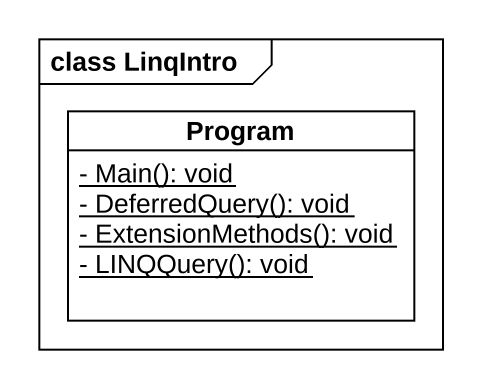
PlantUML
@startuml
mainframe class LinqIntro
hide circle
hide empty members
skinparam classAttributeIconSize 0
class Program {
  {static} - Main(): void
  {static} - DeferredQuery(): void
  {static} - ExtensionMethods(): void
  {static} - LINQQuery(): void
}
@enduml
